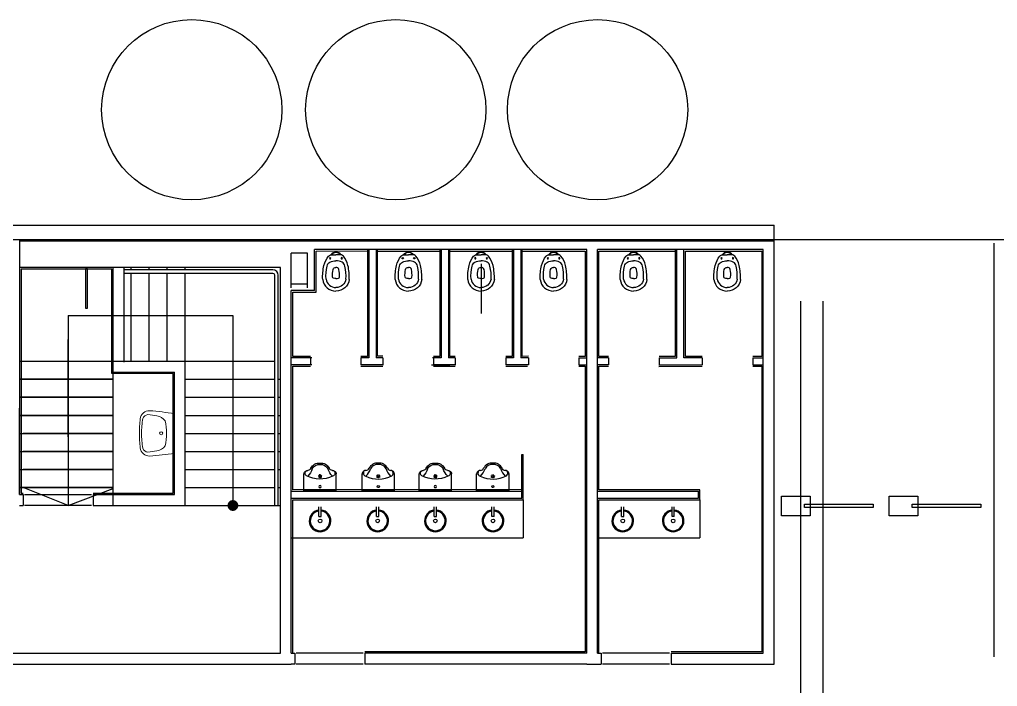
# Model space of a CAD drawing. Header units: millimetres. Extents: x 161 to 540, y 104 to 460.
# Drawn here: x 328.79 to 342.36, y 327.81 to 337.06 of the extents above; entities that cross this region are included whole.
import ezdxf

# ---------------------------------------------------------------- set-up
doc = ezdxf.new("R2010")
doc.units = ezdxf.units.MM
doc.linetypes.add('DASHED2', pattern=[9.525, 6.35, -3.175])
for name, color, linetype in [('00-SANIT', 8, 'Continuous'), ('10-CARP-SLIA', 15, 'Continuous'), ('10-M-A-150', 3, 'Continuous'), ('10-SANITARIOS', 7, 'Continuous'), ('ARQ', 1, 'Continuous'), ('Muros', 3, 'Continuous')]:
    doc.layers.add(name, color=color, linetype=linetype)

# ---------------------------------------------------------------- blocks, each defined once
blk = doc.blocks.new('MURAL CORTO VS')
for p, q in [((-0.225, 0), (0.225, 0)), ((-0.225, 0), (-0.225, -0.231031)), ((0.225, 0), (0.225, -0.231031)), ((-0.205224, -0.231031), (-0.225, -0.231031)), ((0.225, -0.231031), (0.205224, -0.231031))]:
    blk.add_line(p, q)
for centre, radius in [((0, -0.054976), 0.015), ((-0.019313, -0.202847), 0.003249), ((-0.016105, -0.185791), 0.003249), ((-0.007978, -0.21599), 0.003249), ((-0.000769, -0.177665), 0.003249), ((0, -0.19765), 0.003249), ((0.009364, -0.215323), 0.003249), ((0.015146, -0.184589), 0.003249), ((0.019655, -0.201348), 0.003249)]:
    blk.add_circle(centre, radius)
for centre, radius, start, end in [((-0.175256, -0.225977), 0.05, 185.800457, 242.304283), ((-0.159734, -0.243412), 0.047145, 125.639424, 214.697432), ((-0.162373, -0.201435), 0.077718, 242.304283, 263.68067), ((0, -0.555208), 0.397018, 63.881121, 118.133408), ((-0.352191, -0.375769), 0.254007, 16.680246, 44.676447), ((0.352191, -0.375769), 0.254007, 135.323553, 163.319754), ((0.162373, -0.201435), 0.077718, 276.31933, 297.695717), ((0.159734, -0.243412), 0.047145, 325.302568, 71.387137), ((0.175256, -0.225977), 0.05, 297.695717, 354.199543), ((-0.174942, -0.329919), 0.051395, 24.937053, 85.520307), ((-0.014143, -0.25518), 0.125924, 204.925736, 276.448774), ((-0.014547, -0.255704), 0.105457, 206.562443, 277.928608), ((0.014547, -0.255704), 0.105457, 262.071392, 333.437557), ((0.014143, -0.25518), 0.125924, 263.551226, 335.074264), ((0.174942, -0.329919), 0.051395, 94.479693, 155.062947)]:
    blk.add_arc(centre, radius, start, end)
blk = doc.blocks.new('Inodoro corto Pilar')
for points in [[(-0.174249, 0.153512, -0.066659), (-0.156175, 0.348488, -0.095705), (-0.093132, 0.476787, -0.015087)], [(-0.128049, 0.160369, -0.08065), (-0.113821, 0.337568, -0.236142), (-0.074524, 0.393235, -0.092428), (0.010141, 0.412196, 1.125598)], [(-0.093132, 0.476787, -0.231403), (-0.066714, 0.493517), (0.010141, 0.493517)], [(-0.061714, 0.493517, -0.538085), (0.081995, 0.493517, -1.991402)], [(0.113413, 0.476787, 0.231403), (0.086995, 0.493517), (0.010141, 0.493517)], [(0.14833, 0.160369, 0.08065), (0.134102, 0.337568, 0.236142), (0.094806, 0.393235, 0.092428), (0.010141, 0.412196, -1.125598)], [(0.19453, 0.153512, 0.066659), (0.176456, 0.348488, 0.095705), (0.113413, 0.476787, 0.015087)], [(0.010141, 0.166452, -0.071708), (-0.024533, 0.171744, -0.264886), (-0.036511, 0.187532, -0.087945), (-0.031023, 0.292004, -0.362438), (0.010141, 0.319716, 1.825448)], [(0.010141, 0.166452, 0.071708), (0.044814, 0.171744, 0.264886), (0.056792, 0.187532, 0.087945), (0.051304, 0.292004, 0.362438), (0.010141, 0.319716, -1.825448)], [(-0.174249, 0.153512, 0.398108), (0.010141, -0.006303, 0.381756)], [(-0.128049, 0.160369, 0.391062), (0.010141, 0.042196, -0.020403)], [(0.14833, 0.160369, -0.391062), (0.010141, 0.042196, 0.020403)], [(0.19453, 0.153512, -0.398108), (0.010141, -0.006303, -0.381756)]]:
    blk.add_lwpolyline(points, format="xyb")
for centre in [(-0.069859, 0.448056), (0.090141, 0.448056)]:
    blk.add_circle(centre, 0.00843)
blk.add_arc((0.010141, 0.474961), 0.05722, 18.846256, 161.153744)
blk = doc.blocks.new('SAPLS509')
at = {"lineweight": 0}
blk.add_lwpolyline([(-0.2775, 0, 0.001718), (-0.315, -0.343734, 0.390507), (-0.201432, -0.475355, 0.033242), (0, -0.485, 0.033242), (0.201432, -0.475355, 0.390507), (0.315, -0.343734, 0.001718), (0.2775, 0), (0, 0)], format="xyb", close=True, dxfattribs=at)
for points in [[(-0.173065, -0.130416, 0.224556), (-0.241145, -0.243883, 0.048132), (-0.260056, -0.370966, 0.270025), (-0.207105, -0.439046, 0.051565), (0.000917, -0.457201, 0.051565)], [(0, -0.11, 0.069784), (-0.173065, -0.130416)], [(0.173065, -0.130416, -0.224556), (0.241145, -0.243883, -0.048132), (0.260056, -0.370966, -0.270025), (0.207105, -0.439046, -0.051565), (-0.000917, -0.457201, -0.051565)], [(0, -0.11, -0.069784), (0.173065, -0.130416)]]:
    blk.add_lwpolyline(points, format="xyb", dxfattribs=at)
blk.add_circle((-0.000917, -0.18488), 0.022693, dxfattribs=at)

msp = doc.modelspace()

# ---------------------------------------------------------------- linework, layer by layer
msp.add_line((320.514, 334.012), (530.454, 334.012))
at = {"layer": '00-SANIT'}
for p, q in [((333.633, 333.871), (333.633, 332.37)), ((333.733, 333.871), (333.733, 332.37)), ((334.638, 333.871), (334.638, 332.37)), ((334.738, 333.871), (334.738, 332.37)), ((335.642, 333.871), (335.642, 332.37)), ((335.742, 333.871), (335.742, 332.37)), ((337.905, 332.37, -1.882), (337.905, 333.871, -1.882)), ((338.005, 332.37, -1.882), (338.005, 333.871, -1.882)), ((332.843, 332.37, -13.204), (332.556, 332.37, -1.882)), ((333.633, 332.37), (333.523, 332.37, 7.404)), ((333.828, 332.37, -11.858), (333.733, 332.37, -5.516)), ((334.638, 332.37), (334.518, 332.37, 14.136)), ((334.638, 332.37), (334.528, 332.37, 7.404)), ((334.832, 332.37, -7.009), (334.738, 332.37, -0.667)), ((335.642, 332.37, 4.849), (335.532, 332.37, 12.253)), ((335.846, 332.37, -8.892), (335.742, 332.37, -1.882)), ((336.546, 332.37, -8.892), (336.656, 332.37, -1.882)), ((336.96, 332.37, -1.882), (336.806, 332.37, -1.882)), ((337.66, 332.37, -1.882), (337.905, 332.37, -1.882)), ((338.26, 332.37, -1.882), (338.005, 332.37, -1.882)), ((338.96, 332.37, -1.882), (339.106, 332.37, -1.882)), ((332.843, 332.272, -6.731), (332.556, 332.272, -6.731)), ((333.838, 332.272, -13.741), (333.523, 332.272, -4.403)), ((333.829, 332.272, -6.731), (333.752, 332.272, -6.731)), ((334.502, 332.272, -1.882), (334.656, 332.272, -1.882)), ((334.842, 332.272, -13.741), (334.528, 332.272, -4.403)), ((334.656, 332.272, -1.882), (334.656, 332.272, -1.882)), ((334.656, 332.272, -1.882), (334.756, 332.272, -1.882)), ((334.756, 332.272, -1.882), (334.756, 332.272, -1.882)), ((334.833, 332.272, -1.882), (334.756, 332.272, -1.882)), ((335.846, 332.272, -8.892), (335.532, 332.272, 0.446)), ((336.546, 332.272, -8.892), (336.656, 332.272, -1.882)), ((336.96, 332.272, -1.882), (336.806, 332.272, -1.882)), ((337.658, 332.271, -1.882), (338.26, 332.273, -1.882)), ((337.908, 332.271, -1.882), (337.908, 332.272, -1.882)), ((338.008, 332.271, -1.882), (338.008, 332.272, -1.882)), ((338.008, 332.271, -1.882), (338.008, 332.272, -1.882)), ((338.96, 332.272, -1.882), (339.106, 332.272, -1.882)), ((335.756, 330.502), (335.756, 331.031)), ((335.756, 331.031), (335.776, 331.031)), ((335.776, 330.502), (335.776, 331.031)), ((332.556, 330.522, 18.498), (335.756, 330.522, 3.767)), ((332.556, 330.422, 18.498), (335.756, 330.422, 3.767)), ((332.556, 330.422, 18.498), (335.756, 330.422, 3.767)), ((335.756, 330.422, 3.767), (335.756, 330.522, 3.767)), ((336.806, 330.521, 9.088), (338.206, 330.521, 3.767)), ((336.806, 330.421, 9.088), (338.206, 330.421, 3.767)), ((336.806, 330.421, 9.088), (338.206, 330.421, 3.767)), ((338.206, 330.421, 3.767), (338.206, 330.521, 3.767)), ((335.776, 330.402), (335.776, 329.872)), ((338.226, 330.401), (338.226, 329.871)), ((332.556, 329.872, 18.498), (335.776, 329.872, 3.675)), ((336.806, 329.871, 9.088), (338.226, 329.871, 3.691))]:
    msp.add_line(p, q, dxfattribs=at)
at = {"layer": '10-CARP-SLIA'}
for p, q in [((329.786, 330.471), (328.856, 330.471)), ((329.786, 330.321), (328.856, 330.321)), ((333.556, 328.271), (332.626, 328.271)), ((337.806, 328.271), (336.876, 328.271)), ((333.556, 328.121), (332.626, 328.121)), ((337.806, 328.121), (336.876, 328.121))]:
    msp.add_line(p, q, dxfattribs=at)
at = {"layer": '10-M-A-150'}
msp.add_line((328.786, 333.992), (339.256, 333.992), dxfattribs=at)
at = {"layer": 'ARQ'}
for p, q in [((342.306, 333.962), (342.306, 328.221)), ((332.901, 333.282, -5.649), (332.901, 333.851, -5.649)), ((332.901, 333.851, -5.649), (333.613, 333.852, -5.649)), ((333.613, 333.871, -5.649), (333.613, 332.39, -5.649)), ((333.753, 332.391, -5.649), (333.753, 333.871, -5.649)), ((333.753, 333.851, -5.649), (334.618, 333.851, -5.649)), ((334.618, 333.871, -5.649), (334.618, 332.39, -5.649)), ((334.758, 332.39, -7.009), (334.758, 333.871, -7.009)), ((334.758, 333.851, -7.009), (335.622, 333.851, -7.009)), ((335.622, 333.871, -7.009), (335.622, 332.39, -7.009)), ((335.762, 332.39, -5.649), (335.762, 333.871, -5.649)), ((335.762, 333.851, -5.649), (336.636, 333.851, -5.649)), ((336.636, 333.851, -5.649), (336.636, 332.39, -5.649)), ((336.826, 332.39, -1.882), (336.826, 333.851, -1.882)), ((336.826, 333.851, -1.882), (337.885, 333.851, -1.882)), ((337.885, 333.871, -1.882), (337.885, 332.39, -1.882)), ((338.025, 332.39, -1.882), (338.025, 333.851, -1.882)), ((338.025, 333.851, -1.882), (339.086, 333.851, -1.882)), ((339.086, 333.851, -1.882), (339.086, 332.39, -1.882)), ((330.066, 333.602), (328.806, 333.602)), ((328.806, 333.602), (328.806, 330.491)), ((330.066, 332.152), (330.066, 333.602)), ((332.301, 333.591), (330.236, 333.591)), ((332.301, 333.541), (330.236, 333.541)), ((330.336, 333.591), (330.336, 333.622)), ((330.336, 332.322), (330.336, 333.541)), ((330.586, 333.591), (330.586, 333.622)), ((330.586, 332.322), (330.586, 333.541)), ((330.836, 333.591), (330.836, 333.622)), ((330.836, 332.322), (330.836, 333.541)), ((331.086, 333.591), (331.086, 333.622)), ((331.086, 333.591), (331.086, 333.622)), ((331.086, 330.37), (331.086, 333.541)), ((331.086, 330.322), (331.086, 333.541)), ((335.19, 333.672, -5.649), (335.19, 332.986, -5.649)), ((332.326, 330.322), (332.326, 333.516)), ((332.376, 330.322), (332.376, 333.516)), ((332.576, 332.39, -5.649), (332.576, 333.282, -5.649)), ((332.576, 333.282, -5.649), (332.901, 333.282, -5.649)), ((329.461, 332.957), (331.746, 332.957)), ((331.746, 332.957), (331.746, 331.072)), ((331.086, 332.322), (332.326, 332.322)), ((332.823, 332.39, -5.649), (332.576, 332.39, -5.649)), ((333.613, 332.39, -5.649), (333.523, 332.39, -5.649)), ((333.828, 332.391, -5.649), (333.753, 332.391, -5.649)), ((334.618, 332.39, -5.649), (334.528, 332.39, -5.649)), ((334.832, 332.39, -7.009), (334.758, 332.39, -7.009)), ((335.622, 332.39, -7.009), (335.532, 332.39, -7.009)), ((335.846, 332.391, -5.649), (335.762, 332.39, -5.649)), ((336.636, 332.39, -5.649), (336.546, 332.39, -5.649)), ((336.96, 332.39, -1.882), (336.826, 332.39, -1.882)), ((337.885, 332.39, -1.882), (337.66, 332.39, -1.882)), ((338.26, 332.39, -1.882), (338.025, 332.39, -1.882)), ((339.086, 332.39, -1.882), (338.96, 332.39, -1.882)), ((332.576, 330.541), (332.576, 332.252, -5.649)), ((332.576, 332.252, -5.649), (332.823, 332.252, -5.649)), ((333.523, 332.252, -4.403), (333.828, 332.252, -4.403)), ((334.528, 332.252, -4.403), (334.832, 332.252, -4.403)), ((335.532, 332.252, 0.446), (335.836, 332.252, 0.446)), ((336.546, 332.252, -8.892), (336.636, 332.252, -8.892)), ((336.636, 332.252, -3.243), (336.636, 328.292, -3.243)), ((336.826, 330.541), (336.826, 332.252)), ((336.826, 332.252, -5.649), (336.96, 332.252, -5.649)), ((337.658, 332.251, -1.882), (338.26, 332.253, -1.882)), ((338.96, 332.252, -1.882), (339.086, 332.252, -1.882)), ((339.086, 332.252, 3.767), (339.086, 328.291, 3.767)), ((330.916, 332.152), (330.066, 332.152)), ((330.916, 330.492), (330.916, 332.152)), ((331.086, 332.072), (332.326, 332.072)), ((332.376, 332.072), (332.406, 332.072)), ((331.086, 331.822), (332.326, 331.822)), ((332.376, 331.822), (332.406, 331.822)), ((331.086, 331.572), (332.326, 331.572)), ((332.376, 331.572), (332.406, 331.572)), ((331.086, 331.322), (332.326, 331.322)), ((332.376, 331.322), (332.406, 331.322)), ((331.086, 331.072), (332.326, 331.072)), ((331.746, 331.075, 7.511), (331.746, 330.322, 7.511)), ((332.376, 331.072), (332.406, 331.072)), ((331.086, 330.822), (332.326, 330.822)), ((332.376, 330.822), (332.406, 330.822)), ((330.086, 330.572), (328.786, 330.572)), ((329.461, 330.322), (328.836, 330.572)), ((331.086, 330.572), (332.326, 330.572)), ((332.376, 330.572), (332.406, 330.572)), ((328.806, 330.491), (328.836, 330.491)), ((329.806, 330.492), (330.916, 330.492)), ((335.776, 330.542), (332.576, 330.541)), ((335.776, 330.402), (335.776, 330.542)), ((338.226, 330.541), (336.826, 330.541)), ((338.226, 330.401), (338.226, 330.541)), ((331.086, 330.322), (332.406, 330.322)), ((332.576, 328.271), (332.576, 330.402)), ((332.576, 330.402), (335.776, 330.402)), ((332.941, 330.169, 3.767), (332.941, 330.301, 3.767)), ((332.971, 330.169, 3.767), (332.971, 330.301, 3.767)), ((333.741, 330.169, 3.767), (333.741, 330.301, 3.767)), ((333.771, 330.169, 3.767), (333.771, 330.301, 3.767)), ((334.541, 330.169, 3.767), (334.541, 330.301, 3.767)), ((334.571, 330.169, 3.767), (334.571, 330.301, 3.767)), ((335.341, 330.169, 3.767), (335.341, 330.301, 3.767)), ((335.371, 330.169, 3.767), (335.371, 330.301, 3.767)), ((336.826, 328.271), (336.826, 330.401)), ((336.826, 330.401), (338.226, 330.401)), ((337.141, 330.169, 3.767), (337.141, 330.301, 3.767)), ((337.171, 330.169, 3.767), (337.171, 330.301, 3.767)), ((337.841, 330.169, 3.767), (337.841, 330.301, 3.767)), ((337.871, 330.169, 3.767), (337.871, 330.301, 3.767)), ((332.941, 330.169, 3.767), (332.971, 330.169, 3.767)), ((333.741, 330.169, 3.767), (333.771, 330.169, 3.767)), ((334.541, 330.169, 3.767), (334.571, 330.169, 3.767)), ((335.371, 330.169, 3.767), (335.341, 330.169, 3.767)), ((337.141, 330.169, 3.767), (337.171, 330.169, 3.767)), ((337.871, 330.169, 3.767), (337.841, 330.169, 3.767)), ((336.636, 328.292, -3.243), (333.576, 328.291, -3.243)), ((339.086, 328.291, 3.767), (337.826, 328.291, 3.767))]:
    msp.add_line(p, q, dxfattribs=at)
at = {"layer": 'ARQ', "linetype": 'DASHED2'}
for p, q in [((330.086, 330.322), (330.086, 333.622)), ((339.622, 333.155), (339.622, 315.488)), ((339.932, 333.155), (339.932, 315.488)), ((329.461, 332.957), (329.461, 330.322)), ((329.461, 331.275), (329.461, 332.625)), ((328.786, 332.322), (330.236, 332.322)), ((330.086, 332.072), (328.785, 332.072)), ((328.786, 332.072), (330.086, 332.072)), ((328.786, 331.822), (330.086, 331.822)), ((330.072, 331.822), (328.786, 331.822)), ((329.909, 331.572), (328.786, 331.572)), ((328.786, 331.572), (330.086, 331.572)), ((330.086, 331.572), (328.836, 331.572)), ((328.786, 331.322), (330.086, 331.322)), ((330.086, 331.322), (328.836, 331.322)), ((328.786, 331.072), (330.086, 331.072)), ((330.086, 331.072), (328.836, 331.072)), ((328.786, 330.822), (330.086, 330.822)), ((330.086, 330.822), (328.836, 330.822)), ((328.786, 330.572), (330.086, 330.572)), ((329.461, 330.322), (330.086, 330.555))]:
    msp.add_line(p, q, dxfattribs=at)
at = {"layer": 'ARQ'}
for points, elevation in [([(329.703, 333.06), (329.731, 333.06), (329.731, 333.607), (329.703, 333.607)], 45.327), ([(329.703, 333.06), (329.731, 333.06), (329.731, 333.607), (329.703, 333.607)], 45.327), ([(339.358, 330.18), (339.358, 330.451), (339.755, 330.451), (339.755, 330.18)], 3.767), ([(340.853, 330.18), (340.853, 330.451), (341.25, 330.451), (341.25, 330.18)], 3.767), ([(340.631, 330.338), (340.631, 330.293), (339.676, 330.293), (339.676, 330.338)], 3.767), ([(342.126, 330.338), (342.126, 330.293), (341.171, 330.293), (341.171, 330.338)], 3.767)]:
    msp.add_lwpolyline(points, close=True, dxfattribs=dict(at, elevation=elevation))
at = {"layer": 'ARQ', "const_width": 0.075, "elevation": 7.511}
msp.add_lwpolyline([(331.746, 330.359, 1), (331.746, 330.284, 1)], format="xyb", close=True, dxfattribs=at)
at = {"layer": 'ARQ'}
for centre, radius in [((331.175, 335.812), 1.25), ((334.006, 335.812), 1.25), ((336.807, 335.812), 1.25), ((332.956, 330.108, 3.767), 0.025), ((333.756, 330.108, 3.767), 0.025), ((334.556, 330.108, 3.767), 0.025), ((335.356, 330.108, 3.767), 0.025), ((337.156, 330.108, 3.767), 0.025), ((337.856, 330.108, 3.767), 0.025)]:
    msp.add_circle(centre, radius, dxfattribs=at)
for centre, radius, start, end in [((332.301, 333.516), 0.075, 0.0003, 89.9997), ((332.301, 333.516), 0.025, 0.0003, 89.9997), ((332.956, 330.108, 3.767), 0.15, 95.7392, 84.2608), ((332.956, 330.108, 3.767), 0.136, 96.312, 83.688), ((333.756, 330.108, 3.767), 0.15, 95.7392, 84.2608), ((333.756, 330.108, 3.767), 0.136, 96.312, 83.688), ((334.556, 330.108, 3.767), 0.15, 95.7392, 84.2608), ((334.556, 330.108, 3.767), 0.136, 96.312, 83.688), ((335.356, 330.108, 3.767), 0.15, 95.7392, 84.2608), ((335.356, 330.108, 3.767), 0.136, 96.312, 83.688), ((337.156, 330.108, 3.767), 0.15, 95.7392, 84.2608), ((337.156, 330.108, 3.767), 0.136, 96.312, 83.688), ((337.856, 330.108, 3.767), 0.15, 95.7392, 84.2608), ((337.856, 330.108, 3.767), 0.136, 96.312, 83.688)]:
    msp.add_arc(centre, radius, start, end, dxfattribs=at)
at = {"layer": 'Muros'}
for p, q in [((328.586, 334.212), (339.256, 334.212)), ((339.256, 334.012), (339.256, 334.212)), ((339.256, 328.121), (339.256, 334.212)), ((328.786, 334.012), (339.256, 334.012)), ((328.786, 334.012), (328.786, 330.472)), ((332.556, 333.342), (332.556, 333.821)), ((332.781, 333.821), (332.556, 333.821)), ((332.781, 333.342), (332.781, 333.822)), ((336.656, 333.872), (332.881, 333.872)), ((332.881, 333.302, -5.649), (332.881, 333.872)), ((336.656, 332.37, -5.649), (336.656, 333.872)), ((336.806, 332.37, -5.649), (336.806, 333.872)), ((339.106, 333.872), (336.806, 333.872)), ((339.106, 332.37, -5.649), (339.106, 333.872)), ((332.406, 333.621), (328.786, 333.622)), ((330.086, 332.162), (330.086, 333.612)), ((330.236, 332.312), (330.236, 333.612)), ((332.406, 328.272), (332.406, 333.621)), ((336.656, 332.37, -5.649), (336.656, 333.672, -5.649)), ((339.106, 332.37, -5.649), (339.106, 333.672, -5.649)), ((332.781, 333.392), (332.556, 333.392)), ((332.556, 332.32), (332.556, 333.302, -5.649)), ((332.881, 333.302, -5.649), (332.556, 333.302, -5.649)), ((330.236, 332.322), (331.086, 332.322)), ((331.086, 330.322), (331.086, 332.322)), ((332.556, 328.271), (332.556, 332.32)), ((332.823, 332.371, -5.649), (332.823, 332.271, -5.649)), ((333.523, 332.371, -5.649), (333.523, 332.271, -5.649)), ((333.828, 332.371, -5.649), (333.828, 332.271, -5.649)), ((334.528, 332.371, -5.649), (334.528, 332.271, -5.649)), ((334.832, 332.371, -5.649), (334.832, 332.271, -5.649)), ((335.532, 332.371, -5.649), (335.532, 332.271, -5.649)), ((335.846, 332.371, -5.649), (335.846, 332.271, -5.649)), ((336.546, 332.371, -5.649), (336.546, 332.271, -5.649)), ((336.656, 328.271), (336.656, 332.37)), ((336.806, 329.471), (336.806, 332.37)), ((336.96, 332.371, -5.649), (336.96, 332.271, -5.649)), ((337.66, 332.371, -5.649), (337.66, 332.271, -5.649)), ((338.26, 332.371, -5.649), (338.26, 332.271, -5.649)), ((338.96, 332.371, -5.649), (338.96, 332.271, -5.649)), ((339.106, 328.271), (339.106, 332.37)), ((339.106, 328.271), (339.106, 332.222)), ((339.106, 328.271), (339.106, 332.222)), ((330.086, 332.172), (330.936, 332.172)), ((330.936, 330.472), (330.936, 332.172)), ((328.786, 330.472), (328.786, 331.672)), ((328.786, 330.472), (328.786, 331.672)), ((328.786, 330.472), (328.836, 330.472)), ((328.786, 330.472), (328.836, 330.472)), ((329.806, 330.472), (330.936, 330.472)), ((328.786, 330.321), (328.836, 330.321)), ((329.806, 330.321), (331.086, 330.321)), ((336.806, 328.271), (336.806, 329.471)), ((336.806, 328.271), (336.806, 329.471)), ((326.636, 328.272), (332.406, 328.272)), ((332.556, 328.271), (332.606, 328.271)), ((336.656, 328.272), (333.576, 328.271)), ((336.806, 328.271), (336.856, 328.271)), ((337.826, 328.271), (339.106, 328.271)), ((326.786, 328.122), (332.556, 328.122)), ((332.606, 328.121), (332.556, 328.121)), ((336.656, 328.122), (333.576, 328.121)), ((336.656, 328.121), (336.856, 328.121)), ((337.826, 328.121), (339.256, 328.121))]:
    msp.add_line(p, q, dxfattribs=at)
at = {"layer": 'Muros', "ltscale": 0.25}
for p, q in [((328.836, 330.472), (328.836, 330.321)), ((328.836, 330.472), (328.836, 330.321)), ((328.836, 330.472), (328.836, 330.321)), ((329.806, 330.472), (329.806, 330.321)), ((329.806, 330.472), (329.806, 330.321)), ((329.806, 330.471), (329.806, 330.321)), ((332.606, 328.271), (332.606, 328.121)), ((332.606, 328.271), (332.606, 328.121)), ((332.606, 328.271), (332.606, 328.121)), ((332.606, 328.271), (332.606, 328.121)), ((333.576, 328.271), (333.576, 328.121)), ((333.576, 328.271), (333.576, 328.121)), ((333.576, 328.271), (333.576, 328.121)), ((333.576, 328.271), (333.576, 328.121)), ((336.856, 328.271), (336.856, 328.121)), ((336.856, 328.271), (336.856, 328.121)), ((336.856, 328.271), (336.856, 328.121)), ((337.826, 328.271), (337.826, 328.121)), ((337.826, 328.271), (337.826, 328.121)), ((337.826, 328.271), (337.826, 328.121))]:
    msp.add_line(p, q, dxfattribs=at)

# ---------------------------------------------------------------- block references
at = {"layer": '00-SANIT', "yscale": 1.000359, "zscale": 1.000359}
for p, xscale in [((333.187, 333.303, -5.649), -1.000359), ((334.173, 333.303, 0.629), 1.000359), ((335.2, 333.303, -0.627), -1.000359), ((336.206, 333.303, -1.882), -1.000359), ((337.316, 333.303, 8.358), -1.000359), ((338.616, 333.303, 16.19), -1.000359)]:
    msp.add_blockref('Inodoro corto Pilar', p, dxfattribs=dict(at, xscale=xscale))
at = {"layer": '00-SANIT', "xscale": -1, "rotation": 180}
for p in [(332.956, 330.529, 3.767), (334.556, 330.529, 3.767)]:
    msp.add_blockref('MURAL CORTO VS', p, dxfattribs=at)
at = {"layer": '00-SANIT', "rotation": 180}
for p in [(333.764, 330.529, 3.406), (335.354, 330.529, 3.406)]:
    msp.add_blockref('MURAL CORTO VS', p, dxfattribs=at)
at = {"layer": '10-SANITARIOS', "rotation": 270}
msp.add_blockref('SAPLS509', (330.936, 331.322), dxfattribs=at)

doc.saveas('drawing.dxf')
